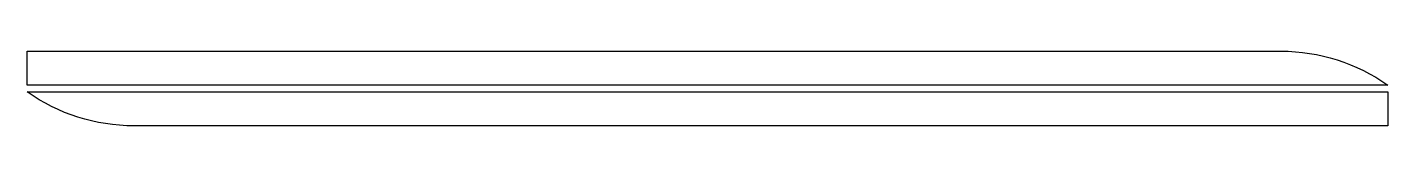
# Model space of a CAD drawing. Extents: x 2075 to 2476, y 4265 to 4287.
import ezdxf

# ---------------------------------------------------------------- set-up
doc = ezdxf.new("R2010")
doc.units = 0

msp = doc.modelspace()

# ---------------------------------------------------------------- linework, layer by layer
at = {"layer": '1'}
for points in [[(2074.64, 4277.4), (2074.64, 4287.4), (2444.46, 4287.4, -0.155163), (2475.9, 4277.4)], [(2475.9, 4275.4), (2475.9, 4265.4), (2106.09, 4265.4, -0.155163), (2074.64, 4275.4)]]:
    msp.add_lwpolyline(points, format="xyb", close=True, dxfattribs=at)

doc.saveas('drawing.dxf')
